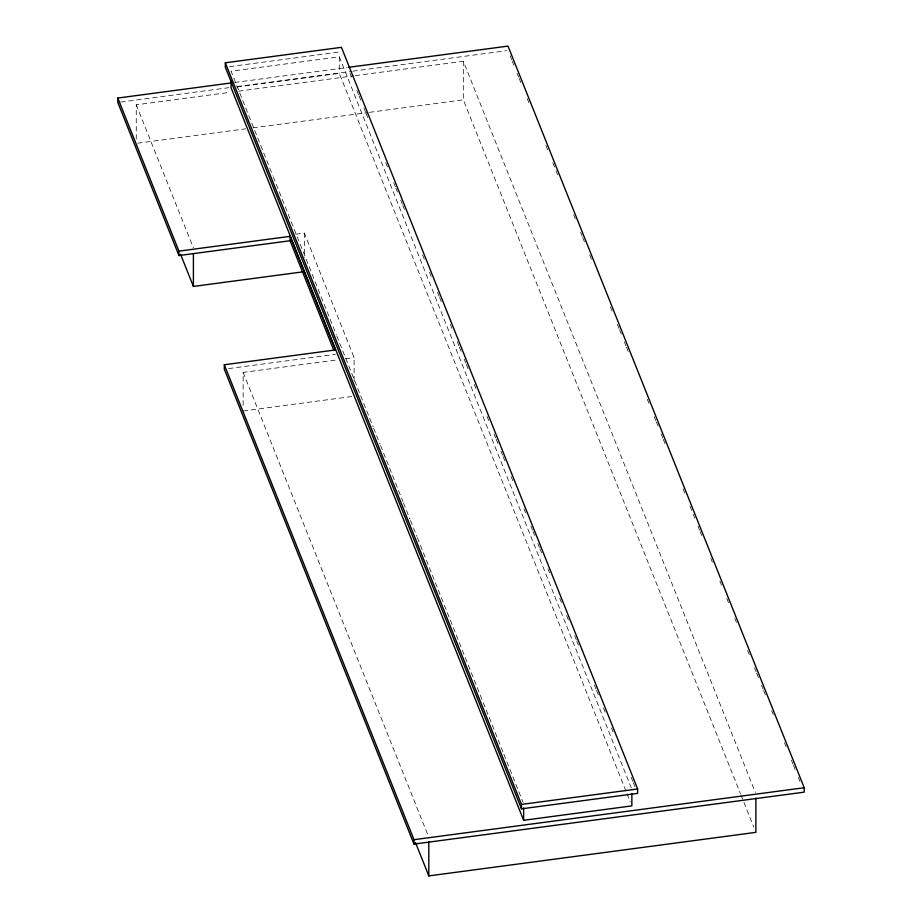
<?xml version="1.0" encoding="UTF-8"?>
<svg xmlns="http://www.w3.org/2000/svg" width="922" height="922" viewBox="0 0 922 922"><rect width="100%" height="100%" fill="white"/><g stroke="black" fill="none" stroke-linecap="round" stroke-linejoin="round"><path stroke-width="0.69" stroke-dasharray="4.61 3.46" d="M229.566 66.638L341.44 51.736M631.328 788.01L339.308 56.818L231.088 71.225L272.728 175.491M234.58 82.496L347.075 67.525M120.644 102.077L228.875 87.671M237.427 86.53L351.351 71.363M352.78 71.178L506.581 50.698M236.781 87.002L339.308 73.357L626.522 792.517M136.26 139.084L136.26 104.797L230.12 92.304M238.648 91.163L353.829 75.835M355.247 75.639L463.328 61.255L755.349 792.447M137.678 143.187L245.759 128.803M252.87 127.858L368.051 112.519M369.468 112.334L463.328 99.841L740.401 793.6M295.835 234.223L304.375 233.082L354.117 357.644L354.117 381.938M228.587 368.593L335.458 354.359M243.143 405.277L243.143 372.419L337.049 359.914M345.577 358.785L354.117 357.644M243.143 410.993L352.7 396.414M510.143 55.85L511.745 59.861M512.275 61.198L513.877 65.208M517.081 73.23L518.683 77.229M519.213 78.566L520.815 82.577M527.223 98.619L528.813 102.619M545.893 145.388L548.567 152.072M552.831 162.756L555.505 169.441M556.035 170.777L557.637 174.788M573.645 214.872L575.247 218.883M580.583 232.24L582.185 236.251M582.716 237.588L585.389 244.272M589.654 254.956L592.327 261.641M610.468 307.072L612.07 311.083M617.406 324.452L619.008 328.451M619.549 329.788L622.212 336.472M624.344 341.82L625.946 345.831M626.487 347.168L629.15 353.841M647.302 399.284L648.892 403.283M654.24 416.652L655.83 420.663M656.372 421.999L657.974 426.01M661.178 434.02L662.768 438.031M663.31 439.368L665.972 446.052M683.052 488.81L685.726 495.494M689.99 506.178L692.664 512.863M693.194 514.199L694.796 518.21M698 526.232L699.602 530.231M700.132 531.568L701.734 535.578M710.804 558.294L712.406 562.305M719.875 581.01L722.548 587.694M726.813 598.39L729.486 605.062M734.822 618.432L736.424 622.442M747.627 650.506L749.229 654.505M754.565 667.874L756.167 671.884M756.697 673.221L759.371 679.894M761.503 685.242L763.105 689.253M763.635 690.59L766.309 697.274M771.645 710.632L773.247 714.642M784.449 742.706L786.051 746.716M791.387 760.074L792.989 764.084M793.531 765.421L795.133 769.432M798.325 777.453L799.927 781.453M740.931 794.937L753.747 827.011M349.98 73.126L351.57 77.125M356.918 90.494L358.508 94.505M359.05 95.842L361.712 102.515M363.856 107.862L365.446 111.873M365.988 113.21L368.65 119.895M385.73 162.652L388.404 169.337M393.74 182.694L395.342 186.705M395.872 188.042L397.474 192.053M400.678 200.062L402.28 204.073M402.81 205.41L404.412 209.421M422.553 254.852L425.226 261.537M429.491 272.232L432.164 278.905M437.501 292.274L439.103 296.285M439.633 297.622L441.235 301.621M450.305 324.348L451.907 328.347M457.243 341.716L458.845 345.727M459.375 347.064L462.049 353.737M464.181 359.084L465.783 363.095M466.313 364.432L468.987 371.117M474.323 384.474L475.925 388.485M487.127 416.548L488.729 420.559M494.065 433.916L495.667 437.927M496.209 439.264L498.871 445.948M501.003 451.284L502.605 455.295M503.147 456.632L505.809 463.317M511.145 476.674L512.747 480.685M523.961 508.748L525.552 512.759M530.899 526.116L532.49 530.127M533.031 531.464L534.633 535.475M537.826 543.496L539.428 547.507M539.969 548.844L541.571 552.843M547.968 568.886L549.57 572.896M559.712 598.286L562.385 604.959M566.65 615.654L569.323 622.338M574.66 635.696L576.262 639.707M576.792 641.044L578.394 645.054M594.402 685.138L596.004 689.149M596.534 690.486L599.208 697.17M603.472 707.854L606.146 714.538M611.482 727.896L613.084 731.907M631.224 777.338L632.826 781.349M633.356 782.686L634.958 786.697M627.064 793.854L630.268 801.875M273.258 176.828L336.253 334.559M336.784 335.896L373.087 426.794M373.617 428.131L380.025 444.173M380.567 445.51L402.983 501.66M403.513 502.997L409.921 519.028M410.463 520.365L416.871 536.408M417.401 537.745L503.354 752.963M503.885 754.3L523.108 802.417M136.26 104.797L193.401 247.857M243.143 372.419L428.281 835.989M463.328 61.255L463.328 99.841M339.308 56.818L339.308 73.357M304.375 233.082L304.375 257.376"/><path stroke-width="1.38" d="M225.314 62.788L341.44 47.333L637.632 788.967L637.632 793.381L521.506 808.836L225.314 67.202L225.314 62.788L521.506 804.422L521.506 808.836M333.856 350.348L290.084 240.746L178.937 255.544L117.797 102.457L117.797 98.043L231.733 82.876M348.504 67.329L508.01 46.1L804.203 787.734L804.203 792.148L413.99 844.091L224.311 369.157L224.311 364.755L335.458 349.957L290.084 236.343L178.937 251.141L117.797 98.043M180.585 254.345L193.401 286.431L302.946 271.852M521.506 804.422L637.632 788.967M231.088 80.871L231.088 87.763L523.638 820.292L631.87 805.886L631.87 793.485M224.311 364.755L413.99 839.688L804.203 787.734M415.476 842.501L428.811 875.9L755.879 832.359L755.879 798.072M523.638 807.891L523.638 820.292M428.811 841.602L428.811 875.9M413.99 839.688L413.99 844.091M290.084 236.343L290.084 240.746M193.401 253.573L193.401 286.431M178.937 251.141L178.937 255.544"/></g></svg>
